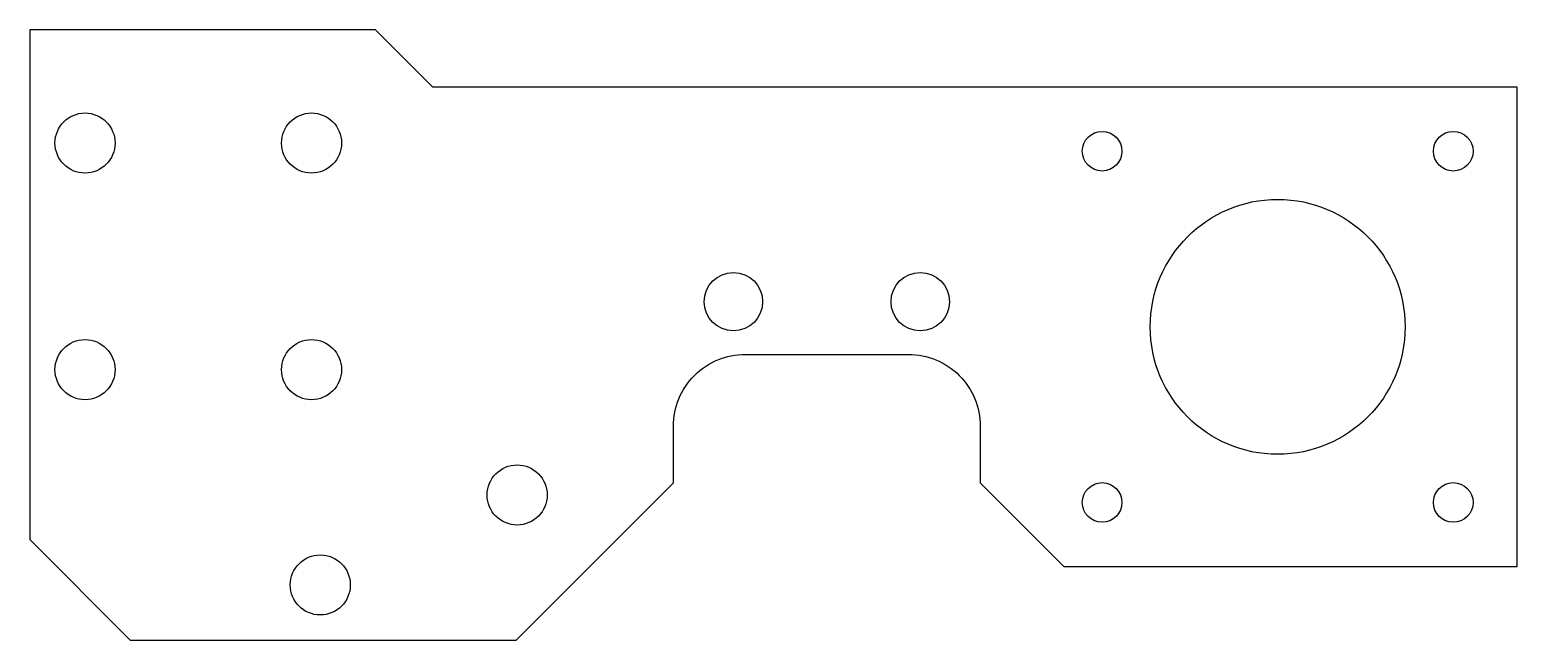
# Model space of a CAD drawing. Header units: millimetres. Extents: x -21 to 110, y 40 to 94.
import ezdxf

# ---------------------------------------------------------------- set-up
doc = ezdxf.new("R2010")
doc.units = ezdxf.units.MM
doc.layers.get('0').update_dxf_attribs({"linetype": 'CONTINUOUS'})

msp = doc.modelspace()

# ---------------------------------------------------------------- linework, layer by layer
msp.add_lwpolyline([(56.39, 65.4, -0.414214), (62.74, 59.05), (62.74, 54.05), (70.1, 46.68), (110.14, 46.68), (110.14, 88.98), (14.41, 88.98), (9.35, 94.05), (-21.18, 94.05), (-21.18, 49.05), (-12.3, 40.17), (21.76, 40.17), (35.64, 54.05), (35.64, 59.05, -0.414214), (41.99, 65.4)], format="xyb", close=True)
for centre, radius in [((-16.3, 84.05), 2.65), ((3.7, 84.05), 2.65), ((73.49, 83.33), 1.75), ((104.49, 83.33), 1.75), ((88.99, 67.83), 11.25), ((40.94, 70.05), 2.58), ((57.44, 70.05), 2.58), ((-16.3, 64.05), 2.65), ((3.7, 64.05), 2.65), ((21.85, 52.99), 2.65), ((73.49, 52.33), 1.75), ((104.49, 52.33), 1.75), ((4.47, 45.05), 2.65)]:
    msp.add_circle(centre, radius)

doc.saveas('drawing.dxf')
